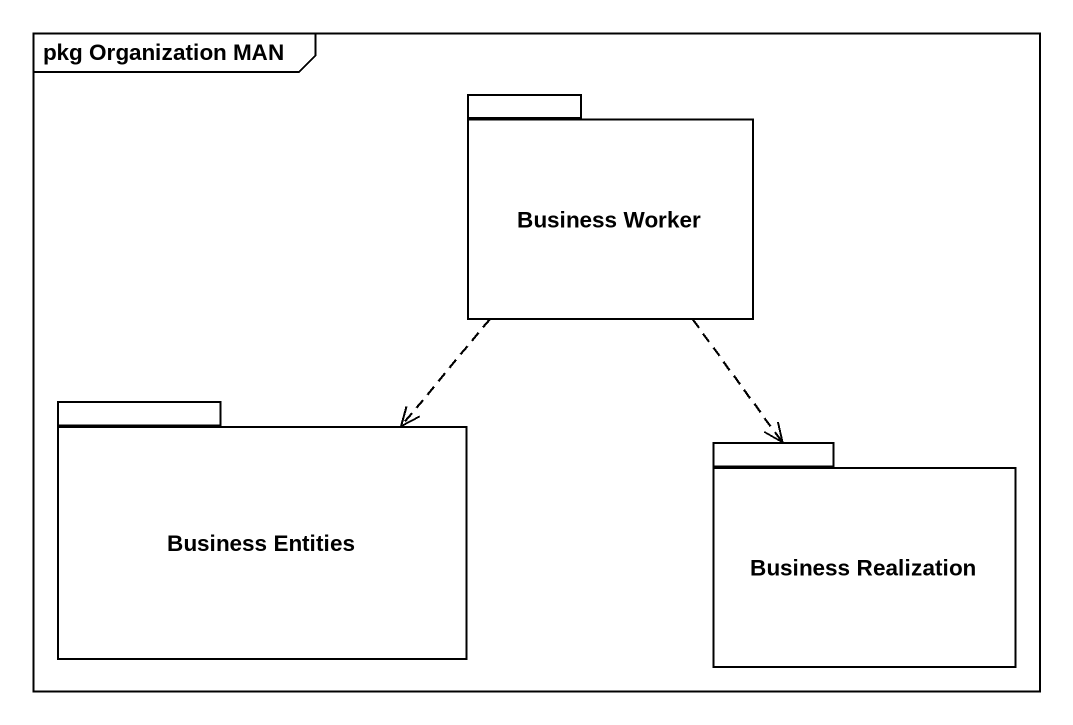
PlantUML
@startuml
mainframe pkg Organization MAN
package "Business Worker" as Business_Worker {
}
package "Business Entities" as Business_Entities {
}
package "Business Realization" as Business_Realization {
}
Business_Worker ..> Business_Entities
Business_Worker ..> Business_Realization
@enduml
